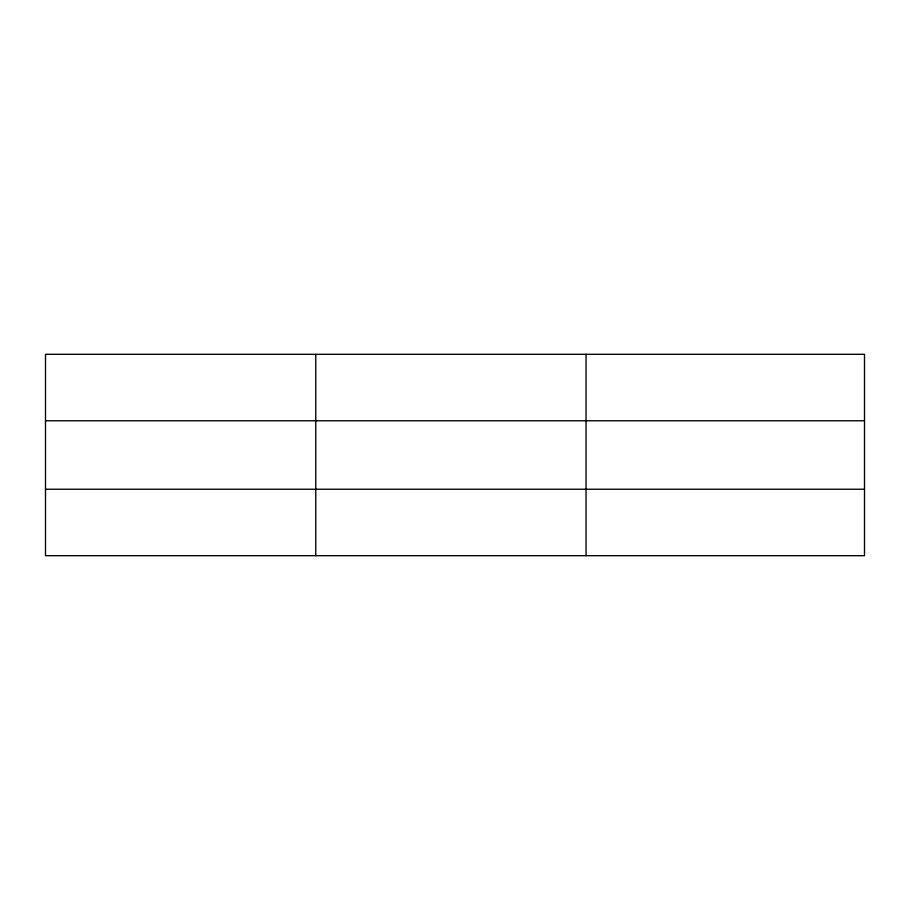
<?xml version="1.0" encoding="UTF-8"?>
<svg xmlns="http://www.w3.org/2000/svg" width="910" height="910" viewBox="0 0 910 910"><rect width="100%" height="100%" fill="white"/><g stroke="black" fill="none" stroke-linecap="round" stroke-linejoin="round"><path stroke-width="1.36" d="M315.77 555.691L315.77 354.308M586.04 555.691L586.04 354.308M864.5 420.761L864.5 354.308L45.5 354.308L45.5 555.691L864.5 555.691L864.5 420.761L45.5 420.761M45.5 489.239L864.5 489.239"/></g></svg>
